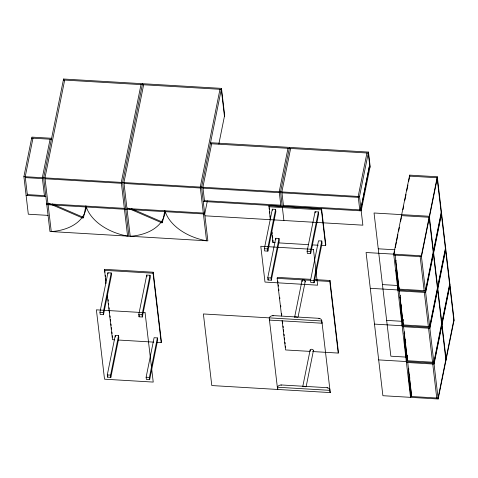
<?xml version="1.0" encoding="UTF-8"?>
<svg xmlns="http://www.w3.org/2000/svg" width="478" height="478" viewBox="0 0 478 478"><rect width="100%" height="100%" fill="white"/><g stroke="black" fill="none" stroke-linecap="round" stroke-linejoin="round"><path stroke-width="0.72" d="M48.057 215.387L28.316 214.216L23.9 176.627L31.865 137.114L51.606 138.285M32.982 138.184L25.215 176.705L27.425 195.502L27.718 194.05M50.094 139.2L42.327 177.72L44.532 196.518M63.562 79.019L43.641 177.798L49.945 231.495L207.876 240.864L201.573 187.167L221.493 88.382L63.562 79.019L63.729 80.471M64.679 80.083L44.956 177.876L51.26 231.573A48.045 31.524 11.4 0 0 86.279 206.992A48.045 31.524 11.4 0 0 127.596 236.102L121.293 182.405L141.01 84.612M47.089 203.192L46.796 204.65L204.727 214.013L207.374 200.88M48.111 204.727L48.403 203.269M48.409 203.246L82.987 218.183L83.554 217.448L85.909 205.773M105.919 283.603L104.557 269.335L153.253 272.227L161.397 341.585L161.194 342.571L156.772 342.308M142.528 83.698L122.607 182.482L128.911 236.18M143.645 84.767L123.922 182.56L130.225 236.257A48.045 31.524 11.4 0 0 165.245 211.676A48.045 31.524 11.4 0 0 206.562 240.787L200.258 187.089L219.976 89.29M99.944 312.271L107.909 272.759L111.201 272.95L111.464 275.191L103.499 314.703L100.207 314.506L99.944 312.271L103.236 312.463L103.499 314.703M103.236 312.463L111.201 272.95M127.076 209.412L127.369 207.948M107.299 374.919L115.264 335.401L118.556 335.598L118.819 337.838L110.854 377.351L107.562 377.154L107.299 374.919L110.591 375.111L110.854 377.351M107.562 377.154L107.855 375.69M110.591 375.111L118.556 335.598M138.769 314.572L146.734 275.059L150.026 275.256L150.289 277.491L142.319 317.004L139.032 316.812L138.769 314.572L142.062 314.769L142.319 317.004M139.032 316.812L139.325 315.349M142.062 314.769L150.026 275.256M128.05 208.223L161.952 222.868L162.395 220.675M161.952 222.868L162.52 222.127L164.874 210.457M161.194 342.571L153.056 273.213L153.253 272.227M146.125 377.22L154.089 337.707L157.381 337.898L157.644 340.139L149.674 379.651L146.388 379.454L146.125 377.22L149.411 377.417L149.674 379.651M149.411 377.417L157.381 337.898M211.652 143.782L202.887 187.245L204.572 201.567M218.852 143.956L224.642 115.234L221.493 88.382M270.303 219.904L268.959 205.767L321.598 208.892L325.805 244.688L325.602 245.674L321.156 245.411M264.34 248.703L272.311 209.185L275.603 209.382L275.866 211.623L267.895 251.135L264.603 250.938L264.34 248.703L267.632 248.895L267.895 251.135M267.632 248.895L275.603 209.382M287.989 148.305L279.224 191.774L280.903 206.09M289.501 147.397L280.538 191.851L283.902 220.489M290.618 148.461L281.859 191.929L283.538 206.245M275.185 242.687L272.962 242.555L272.986 240.105M267.758 277.784L275.722 238.271L279.015 238.468L279.277 240.703L271.313 280.222L268.021 280.024L267.758 277.784L271.05 277.981L271.313 280.222M268.021 280.024L268.313 278.56M271.05 277.981L279.015 238.468M281.584 315.994L277.162 278.351L277.36 277.365L310.73 279.343M307.115 251.237L315.086 211.724L318.372 211.921L318.635 214.156L310.67 253.669L307.378 253.477L307.115 251.237L310.407 251.434L310.67 253.669M294.657 317.034L301.976 280.717M310.407 251.434L318.372 211.921M298.081 316.938L305.257 281.345M325.602 245.674L321.401 209.878L321.598 208.892M314.082 282.755L313.819 280.52L321.79 241.008L318.497 240.81L310.533 280.323L310.796 282.558L314.082 282.755L322.053 243.242L321.79 241.008M302.795 386.391L310.12 350.075M306.219 386.296L313.401 350.703M313 351.575L338.215 353.069L329.808 281.47L330.005 280.484L314.434 279.564M366.955 152.99L358.189 196.452L359.868 210.774L360.161 209.328M204.937 215.805L362.868 225.174L359.504 196.536L368.472 152.082L210.535 142.713M338.215 353.069L338.412 352.083L330.005 280.484M438.165 398.981L421.357 255.79L366.076 252.509L382.89 395.706L438.165 398.981L454.1 319.955L437.286 176.764L409.652 175.127L393.717 254.153L410.53 397.343L410.823 395.892M394.553 251.41L393.824 255.049L421.459 256.686L429.226 218.159M395.288 247.777L396.459 241.964M396.752 240.506L397.923 234.692M398.658 231.059L399.393 227.426M400.564 221.607L401.299 217.974M402.96 209.717L403.695 206.084M404.866 200.27L406.037 194.45M406.772 190.818L407.943 185.004M408.678 181.371L409.413 177.732M396.017 260.193L395.724 261.657L398.825 288.061L398.168 288.019L396.119 270.566L396.704 267.644M398.401 286.149L397.815 289.053L425.45 290.696L433.217 252.169M398.168 288.019L398.461 286.555M397.917 289.949L398.359 287.768M399.381 287.899L399.13 289.13L395.139 255.127M400.761 304.175L400.319 306.368L402.368 323.821L403.026 323.857L399.925 297.453L400.367 295.261M401.275 304.946L400.976 306.404L400.319 306.368M402.458 322.674L402.016 324.855L429.656 326.492L437.424 287.965M402.751 321.216L403.044 319.764M402.368 323.821L403.253 319.429M403.707 323.08L403.33 324.932L399.339 290.923M405.111 339.243L404.519 342.164L406.569 359.617L407.226 359.653L404.131 333.256L404.424 331.792M421.357 255.79L437.286 176.764M429.429 217.173L437.197 178.647M407.244 355.56L406.222 360.651L433.857 362.288L441.624 323.767M406.569 359.617L407.31 355.961M407.059 357.908L407.495 355.728M433.421 251.183L441.188 212.656M441.493 212.561L425.557 291.586L370.283 288.312M433.432 253.955L425.665 292.482L398.025 290.845M433.63 252.97L441.397 214.443M411.725 393.992L411.433 395.455L410.775 395.414L408.726 377.961L409.461 374.31M411.158 392.814L410.423 396.447L438.063 398.09L445.831 359.564M410.775 395.414L411.361 392.492M411.116 394.434L411.409 392.982M437.621 286.979L445.388 248.452M445.693 248.363L429.758 327.388L374.483 324.108M437.633 289.758L429.865 328.284L402.225 326.641M437.83 288.766L445.598 250.245M441.827 322.775L449.595 284.249M449.9 284.159L433.964 363.184L378.684 359.904M441.833 325.554L434.066 364.081L406.431 362.444M442.036 324.568L449.804 286.041M446.028 358.572L453.795 320.051M63.359 80.005L221.29 89.374L224.445 116.22M210.338 143.705L368.269 153.068L369.954 167.39M31.668 138.106L51.409 139.277M409.449 176.113L437.089 177.75L453.903 320.947M23.9 176.627L359.504 196.536M25.322 177.601L42.428 178.617M45.063 178.772L121.394 183.301M124.029 183.456L200.366 187.985M202.995 188.141L279.331 192.664M281.96 192.825L358.297 197.348M204.465 200.67L280.801 205.193M283.43 205.355L359.767 209.878M203.258 201.483L361.189 210.852L370.151 166.398L368.472 152.082M268.756 206.753L321.401 209.878M27.318 194.606L44.424 195.621M26.105 195.424L45.846 196.595M48.003 203.831L124.34 208.36M126.969 208.516L203.305 213.045M278.148 242.86L308.549 244.664M312.259 244.885L318.187 245.238M378.247 248.799L394.977 249.791M396.119 270.566L396.776 270.608M277.162 278.351L313.819 280.52M314.237 280.55L329.808 281.47M382.454 284.595L397.726 285.503M104.359 270.327L153.056 273.213M399.925 297.453L400.582 297.495M386.654 320.391L401.926 321.3M277.981 388.829A4.063 2.999 -6.7 0 0 277.599 389.462L269.198 317.864A4.063 2.999 -6.7 0 1 272.986 315.588L319.047 318.324A4.063 2.999 -6.7 0 1 321.837 320.989L330.244 392.581L211.796 385.555L203.389 313.962L321.837 320.989M404.131 333.256L404.788 333.291M404.519 342.164L405.84 342.242M114.714 339.816L112.503 339.685L107.305 295.41M118.401 340.031L153.82 342.134M310.037 351.396L285.569 349.95L282.104 320.421M406.856 357.138L390.855 356.194L374.047 212.997L429.322 216.277L446.135 359.468M408.989 369.094L408.332 369.052L411.433 395.455M408.726 377.961L410.04 378.038M281.124 384.951L327.191 387.682A4.063 2.999 -6.7 0 1 329.981 390.347L277.336 387.222A4.063 2.999 -6.7 0 1 281.124 384.951L281.178 385.37M131.331 208.659L162.52 222.127M52.365 203.975L83.554 217.448M445.932 360.46L429.125 217.263L401.484 215.626L401.657 217.09M420.144 256.608L424.135 290.618M424.345 292.405L428.342 326.414M428.551 328.201L432.542 362.21M432.751 364.003L436.743 398.013M409.652 175.127L409.825 176.585M403.546 326.719L407.537 360.729M407.746 362.521L411.737 396.525M315.086 211.724L315.217 212.841M319.047 318.324L319.095 318.742M327.191 387.682L327.239 388.1M272.311 209.185L272.442 210.308M275.722 238.271L275.854 239.394M269.216 207.96L269.383 209.418M269.64 211.611L269.813 213.074M270.16 215.996L270.327 217.454M272.042 232.069L272.215 233.527M272.472 235.72L272.729 237.913M277.796 281.052L277.969 282.528M278.226 284.745L278.399 286.22M278.746 289.172L278.919 290.648M279.702 297.292L279.875 298.768M280.658 305.412L280.831 306.888M281.608 313.532L281.781 315.008M282.564 321.652L282.737 323.128M283.084 326.08L283.257 327.555M283.514 329.766L283.687 331.242M284.034 334.2L284.207 335.675M284.47 337.886L284.643 339.362M284.99 342.314L285.163 343.79M285.42 346.006L285.593 347.482M271.671 231.597L272.962 242.555M272.986 315.588L273.034 316.012M146.734 275.059L146.931 276.738M107.909 272.759L108.04 273.876M115.264 335.401L115.461 337.08M104.557 269.335L104.903 272.287M105.25 275.238L105.423 276.714M105.686 278.931L105.859 280.407M108.112 299.587L108.279 301.062M108.542 303.279L108.715 304.755M109.062 307.707L109.235 309.182M109.492 311.393L109.665 312.869M110.012 315.821L110.185 317.296M110.448 319.513L110.621 320.989M110.968 323.941L111.141 325.416M111.398 327.627L111.571 329.103M111.918 332.055L112.091 333.53M112.354 335.741L112.527 337.217M329.635 391.076A4.063 2.999 -6.7 0 1 330.244 392.581M294.753 317.326A1.667 1.093 11.4 0 1 297.388 317.482M302.305 281.554A1.667 1.093 11.4 0 1 302.586 280.048A1.667 1.093 11.4 0 1 304.88 280.461A1.667 1.093 11.4 0 1 304.707 281.984M269.837 319.465A4.063 2.999 -6.7 0 0 269.461 320.099L322.1 323.224A4.063 2.999 -6.7 0 0 321.497 321.718M302.897 386.684A1.667 1.093 11.4 0 1 305.526 386.839M310.443 350.912A1.667 1.093 11.4 0 1 310.73 349.406A1.667 1.093 11.4 0 1 313.024 349.818A1.667 1.093 11.4 0 1 312.851 351.342M369.291 166.655L360.83 209.334L369.291 166.655M313.437 249.391L260.791 246.266L264.991 282.068L317.637 285.187L313.437 249.391M145.085 312.726L96.389 309.84L104.533 379.197L153.229 382.083L145.085 312.726"/></g></svg>
